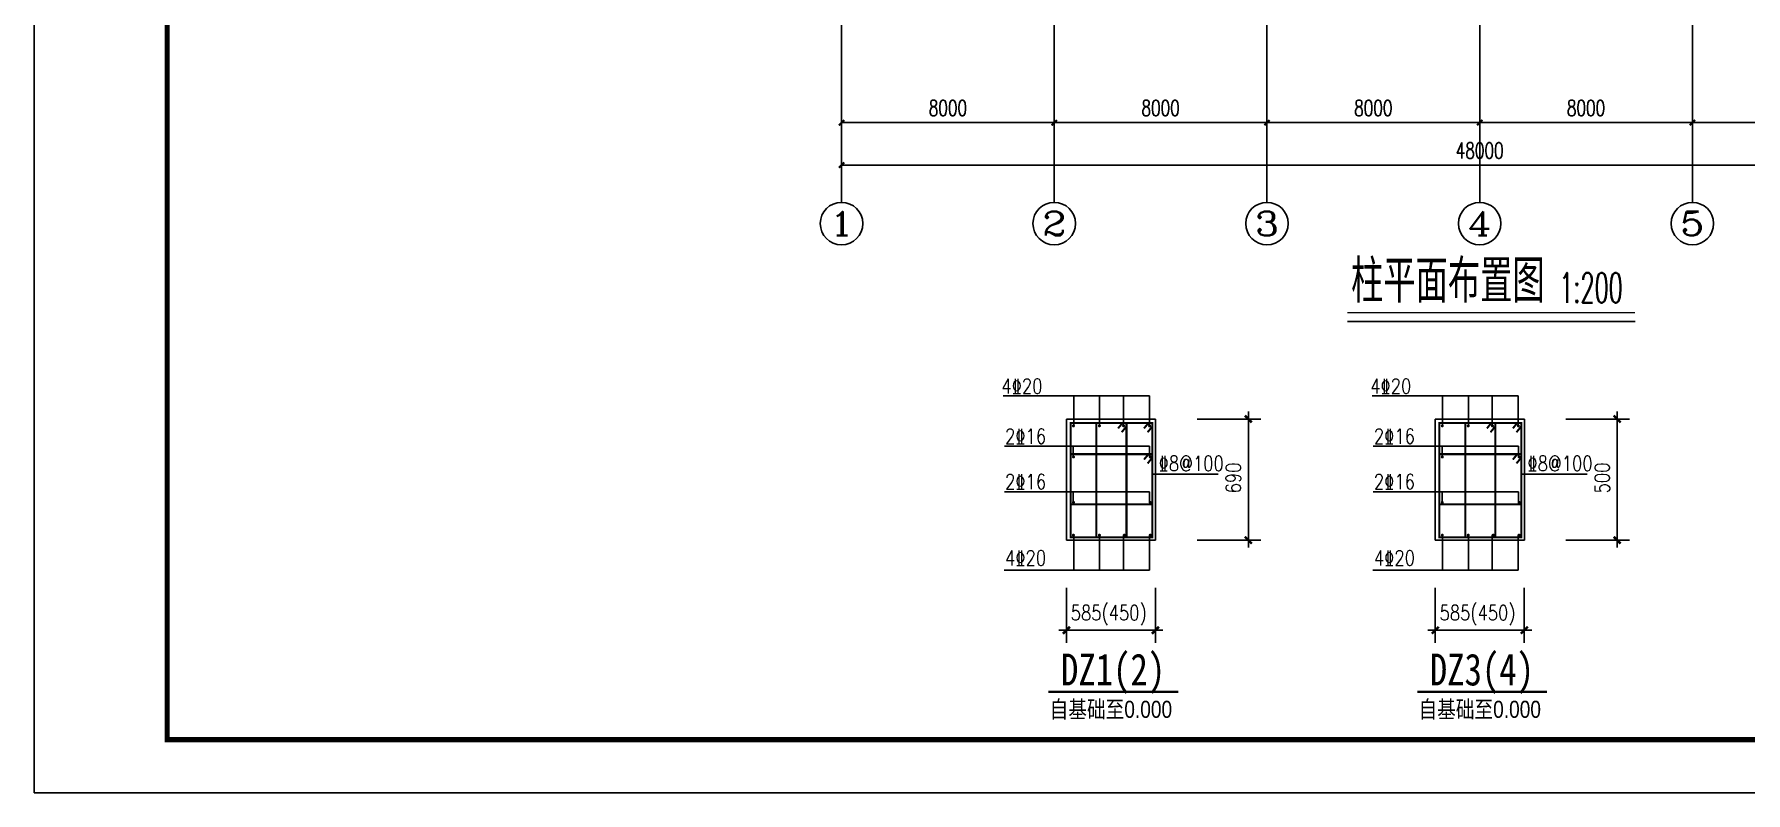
# Model space of a CAD drawing. Extents: x 36360094 to 36697644, y 75306 to 425482.
# Drawn here: x 36360094 to 36424465, y 164032 to 192581 of the extents above; entities that cross this region are included whole.
import ezdxf
from ezdxf.enums import TextEntityAlignment as Align

# ---------------------------------------------------------------- set-up
doc = ezdxf.new("R2010")
doc.units = 0
doc.header["$LTSCALE"] = 1000
doc.header["$MEASUREMENT"] = 0
doc.linetypes.add('ACAD_ISO04W100', pattern=[30.5, 24, -3, 0.5, -3])
doc.linetypes.add('DOTE', pattern=[2.42, 2, -0.2, 0.02, -0.2])
doc.layers.get('0').update_dxf_attribs({"linetype": 'CONTINUOUS'})
doc.layers.get('DEFPOINTS').update_dxf_attribs({"linetype": 'CONTINUOUS'})
for name, color, linetype in [('205', 253, 'CONTINUOUS'), ('AXIS', 3, 'CONTINUOUS'), ('AXIS_TEXT', 7, 'CONTINUOUS'), ('BD', 255, 'CONTINUOUS'), ('DIM_TEXT', 3, 'CONTINUOUS'), ('DOTE', 1, 'ACAD_ISO04W100'), ('OR', 7, 'CONTINUOUS'), ('PUB_HZ', 7, 'CONTINUOUS'), ('PUB_TEXT', 7, 'CONTINUOUS'), ('PUB_TITLE', 4, 'CONTINUOUS'), ('PUB_WZ', 7, 'CONTINUOUS'), ('ZAX1', 3, 'CONTINUOUS'), ('标注、文字', 3, 'CONTINUOUS')]:
    doc.layers.add(name, color=color, linetype=linetype)
doc.styles.add('-ARIAL', font='arial.ttf', dxfattribs={"width": 0.8})
doc.styles.add('-宋体', font='', dxfattribs={"width": 0.8})
doc.styles.add('_HZTXT', font='txt.shx', dxfattribs={"width": 0.8, "bigfont": 'hztxt.shx'})
doc.styles.add('_SIMPLEX', font='SIMPLEX', dxfattribs={"width": 0.8})
doc.styles.add('_TCH_AXIS', font='COMPLEX', dxfattribs={"bigfont": 'GBCBIG'})
doc.styles.add('_TCH_DIM_T3', font='SIMPLEX', dxfattribs={"width": 0.705882, "bigfont": 'GBCBIG'})
doc.styles.add('DIM_FONT', font='SIMPLEX.shx', dxfattribs={"width": 0.8})
doc.styles.get('-宋体').set_extended_font_data('SimSun')
doc.dimstyles.new('_TCH_ARCH&&200', dxfattribs={"dimtxt": 595, "dimasz": 200, "dimexe": 500, "dimexo": 600, "dimgap": 252.5, "dimtad": 1, "dimdec": 0, "dimzin": 0, "dimdsep": 46, "dimtxsty": '_TCH_DIM_T3', "dimblk": 'ARCHTICK', "dimcen": 0.09, "dimclrt": 7, "dimazin": 2, "dimtfac": 1, "dimtdec": 0, "dimtix": 1, "dimtmove": 2, "dimatfit": 3, "dimfxl": 0, "dimtolj": 1, "dimtzin": 0, "dimarcsym": 0})

# ---------------------------------------------------------------- blocks, each defined once
blk = doc.blocks.new('_DIMX')
blk.add_line((-150, 0), (150, 0))
at = {"const_width": 50}
blk.add_lwpolyline([(-70, -70), (70, 70)], dxfattribs=at)
blk = doc.blocks.new('_ArchTick')
at = {"color": 0, "linetype": 'ByBlock', "const_width": 0.4}
blk.add_lwpolyline([(-0.5, -0.5), (0.5, 0.5)], dxfattribs=at)
blk = doc.blocks.new('*D413')
at = {"layer": 'AXIS', "color": 0, "lineweight": -2}
for p, q in [((36390457, 191337), (36390457, 188753)), ((36398457, 191337), (36398457, 188753)), ((36390457, 189253), (36398457, 189253))]:
    blk.add_line(p, q, dxfattribs=at)
at = {"layer": 'DEFPOINTS', "color": 0}
for p in [(36390457, 191937), (36398457, 191937), (36398457, 189253)]:
    blk.add_point(p, dxfattribs=at)
at = {"layer": 'AXIS', "color": 0, "lineweight": -2, "xscale": 200, "yscale": 200, "zscale": 200, "rotation": 180}
blk.add_blockref('_ArchTick', (36390457, 189253), dxfattribs=at)
at = {"layer": 'AXIS', "color": 0, "lineweight": -2, "xscale": 200, "yscale": 200, "zscale": 200}
blk.add_blockref('_ArchTick', (36398457, 189253), dxfattribs=at)
at = {"layer": 'AXIS', "color": 7, "insert": (36394457, 189803), "char_height": 595, "attachment_point": 5, "style": '_TCH_DIM_T3'}
blk.add_mtext('\\A1;8000', dxfattribs=at)
blk = doc.blocks.new('*D414')
at = {"layer": 'AXIS', "color": 0, "lineweight": -2}
for p, q in [((36398457, 191337), (36398457, 188753)), ((36406457, 191337), (36406457, 188753)), ((36398457, 189253), (36406457, 189253))]:
    blk.add_line(p, q, dxfattribs=at)
at = {"layer": 'DEFPOINTS', "color": 0}
for p in [(36398457, 191937), (36406457, 191937), (36406457, 189253)]:
    blk.add_point(p, dxfattribs=at)
at = {"layer": 'AXIS', "color": 0, "lineweight": -2, "xscale": 200, "yscale": 200, "zscale": 200, "rotation": 180}
blk.add_blockref('_ArchTick', (36398457, 189253), dxfattribs=at)
at = {"layer": 'AXIS', "color": 0, "lineweight": -2, "xscale": 200, "yscale": 200, "zscale": 200}
blk.add_blockref('_ArchTick', (36406457, 189253), dxfattribs=at)
at = {"layer": 'AXIS', "color": 7, "insert": (36402457, 189803), "char_height": 595, "attachment_point": 5, "style": '_TCH_DIM_T3'}
blk.add_mtext('\\A1;8000', dxfattribs=at)
blk = doc.blocks.new('*D415')
at = {"layer": 'AXIS', "color": 0, "lineweight": -2}
for p, q in [((36406457, 191337), (36406457, 188753)), ((36414457, 191337), (36414457, 188753)), ((36406457, 189253), (36414457, 189253))]:
    blk.add_line(p, q, dxfattribs=at)
at = {"layer": 'DEFPOINTS', "color": 0}
for p in [(36406457, 191937), (36414457, 191937), (36414457, 189253)]:
    blk.add_point(p, dxfattribs=at)
at = {"layer": 'AXIS', "color": 0, "lineweight": -2, "xscale": 200, "yscale": 200, "zscale": 200, "rotation": 180}
blk.add_blockref('_ArchTick', (36406457, 189253), dxfattribs=at)
at = {"layer": 'AXIS', "color": 0, "lineweight": -2, "xscale": 200, "yscale": 200, "zscale": 200}
blk.add_blockref('_ArchTick', (36414457, 189253), dxfattribs=at)
at = {"layer": 'AXIS', "color": 7, "insert": (36410457, 189803), "char_height": 595, "attachment_point": 5, "style": '_TCH_DIM_T3'}
blk.add_mtext('\\A1;8000', dxfattribs=at)
blk = doc.blocks.new('*D416')
at = {"layer": 'AXIS', "color": 0, "lineweight": -2}
for p, q in [((36414457, 191337), (36414457, 188753)), ((36422457, 191337), (36422457, 188753)), ((36414457, 189253), (36422457, 189253))]:
    blk.add_line(p, q, dxfattribs=at)
at = {"layer": 'DEFPOINTS', "color": 0}
for p in [(36414457, 191937), (36422457, 191937), (36422457, 189253)]:
    blk.add_point(p, dxfattribs=at)
at = {"layer": 'AXIS', "color": 0, "lineweight": -2, "xscale": 200, "yscale": 200, "zscale": 200, "rotation": 180}
blk.add_blockref('_ArchTick', (36414457, 189253), dxfattribs=at)
at = {"layer": 'AXIS', "color": 0, "lineweight": -2, "xscale": 200, "yscale": 200, "zscale": 200}
blk.add_blockref('_ArchTick', (36422457, 189253), dxfattribs=at)
at = {"layer": 'AXIS', "color": 7, "insert": (36418457, 189803), "char_height": 595, "attachment_point": 5, "style": '_TCH_DIM_T3'}
blk.add_mtext('\\A1;8000', dxfattribs=at)
blk = doc.blocks.new('*D417')
at = {"layer": 'AXIS', "color": 0, "lineweight": -2}
for p, q in [((36422457, 191337), (36422457, 188753)), ((36430457, 191337), (36430457, 188753)), ((36422457, 189253), (36430457, 189253))]:
    blk.add_line(p, q, dxfattribs=at)
at = {"layer": 'DEFPOINTS', "color": 0}
for p in [(36422457, 191937), (36430457, 191937), (36430457, 189253)]:
    blk.add_point(p, dxfattribs=at)
at = {"layer": 'AXIS', "color": 0, "lineweight": -2, "xscale": 200, "yscale": 200, "zscale": 200, "rotation": 180}
blk.add_blockref('_ArchTick', (36422457, 189253), dxfattribs=at)
at = {"layer": 'AXIS', "color": 0, "lineweight": -2, "xscale": 200, "yscale": 200, "zscale": 200}
blk.add_blockref('_ArchTick', (36430457, 189253), dxfattribs=at)
at = {"layer": 'AXIS', "color": 7, "insert": (36426457, 189803), "char_height": 595, "attachment_point": 5, "style": '_TCH_DIM_T3'}
blk.add_mtext('\\A1;8000', dxfattribs=at)
blk = doc.blocks.new('*D419')
at = {"layer": 'AXIS', "color": 0, "lineweight": -2}
for p, q in [((36390457, 191337), (36390457, 187153)), ((36438457, 191337), (36438457, 187153)), ((36390457, 187653), (36438457, 187653))]:
    blk.add_line(p, q, dxfattribs=at)
at = {"layer": 'DEFPOINTS', "color": 0}
for p in [(36390457, 191937), (36438457, 191937), (36438457, 187653)]:
    blk.add_point(p, dxfattribs=at)
at = {"layer": 'AXIS', "color": 0, "lineweight": -2, "xscale": 200, "yscale": 200, "zscale": 200, "rotation": 180}
blk.add_blockref('_ArchTick', (36390457, 187653), dxfattribs=at)
at = {"layer": 'AXIS', "color": 0, "lineweight": -2, "xscale": 200, "yscale": 200, "zscale": 200}
blk.add_blockref('_ArchTick', (36438457, 187653), dxfattribs=at)
at = {"layer": 'AXIS', "color": 7, "insert": (36414457, 188203), "char_height": 595, "attachment_point": 5, "style": '_TCH_DIM_T3'}
blk.add_mtext('\\A1;48000', dxfattribs=at)

msp = doc.modelspace()

# ---------------------------------------------------------------- linework, layer by layer
for p, q in [((36398914.6, 178097.3), (36402264.6, 178097.3)), ((36398914.6, 173537.7), (36398914.6, 178097.3)), ((36402264.6, 178097.3), (36402264.6, 173537.7)), ((36412786.6, 178097.3), (36416136.6, 178097.3)), ((36412786.6, 173537.7), (36412786.6, 178097.3)), ((36416136.6, 178097.3), (36416136.6, 173537.7)), ((36402264.6, 173537.7), (36398914.6, 173537.7)), ((36398914.6, 173537.7), (36402264.6, 173537.7)), ((36416136.6, 173537.7), (36412786.6, 173537.7)), ((36412786.6, 173537.7), (36416136.6, 173537.7))]:
    msp.add_line(p, q)
at = {"color": 0, "linetype": 'ByBlock'}
for p, q in [((36403826.1, 178099.2), (36406225.3, 178099.2)), ((36405756.5, 173541.5), (36405756.5, 178097.3)), ((36417698.1, 178099.2), (36420097.2, 178099.2)), ((36419628.5, 173541.5), (36419628.5, 178097.3)), ((36403826.1, 173539.6), (36406225.3, 173539.6)), ((36417698.1, 173539.6), (36420097.2, 173539.6)), ((36398914.1, 171747), (36398914.1, 169681.1)), ((36402264.1, 171747), (36402264.1, 169681.1)), ((36412786.1, 171747), (36412786.1, 169681.1)), ((36416136.1, 171747), (36416136.1, 169681.1)), ((36398916, 170149.9), (36402262.2, 170149.9)), ((36412787.9, 170149.9), (36416134.2, 170149.9))]:
    msp.add_line(p, q, dxfattribs=at)
at = {"const_width": 80}
for points in [[(36400043.4, 177952), (36400043.4, 173643.7)], [(36401176.5, 177952), (36401176.5, 173643.7)], [(36413915.4, 177952), (36413915.4, 173643.7)], [(36415048.4, 177952), (36415048.4, 173643.7)], [(36399068.3, 176778.1), (36402151.6, 176778.1)], [(36412940.3, 176778.1), (36416023.5, 176778.1)], [(36399068.3, 174885.8), (36402151.6, 174885.8)], [(36412940.3, 174885.8), (36416023.5, 174885.8)]]:
    msp.add_lwpolyline(points, dxfattribs=at)
at = {"layer": '205', "const_width": 84.4}
for points in [[(36398235.9, 167833.3), (36403118.8, 167833.3)], [(36412107.8, 167833.3), (36416990.8, 167833.3)]]:
    msp.add_lwpolyline(points, dxfattribs=at)
at = {"layer": 'AXIS'}
for p, q in [((36390456.8, 191937.2), (36390456.8, 186253)), ((36398456.8, 191937.2), (36398456.8, 186253)), ((36406456.8, 191937.2), (36406456.8, 186253)), ((36414456.8, 191937.2), (36414456.8, 186253)), ((36422456.8, 191937.2), (36422456.8, 186253))]:
    msp.add_line(p, q, dxfattribs=at)
for centre in [(36390456.8, 185453), (36398456.8, 185453), (36406456.8, 185453), (36414456.8, 185453), (36422456.8, 185453)]:
    msp.add_circle(centre, 800, dxfattribs=at)
at = {"layer": 'BD'}
for p, q in [((36402145.7, 176024.4), (36404626.9, 176024.4)), ((36416017.7, 176024.4), (36418498.8, 176024.4))]:
    msp.add_line(p, q, dxfattribs=at)
at = {"layer": 'BD', "const_width": 75}
for points in [[(36399068.3, 177952), (36402151.6, 177952), (36402151.6, 173643.7), (36399068.3, 173643.7), (36399068.3, 177952)], [(36412940.3, 177952), (36416023.5, 177952), (36416023.5, 173643.7), (36412940.3, 173643.7), (36412940.3, 177952)]]:
    msp.add_lwpolyline(points, dxfattribs=at)
at = {"layer": 'BD', "const_width": 56.3}
for points in [[(36399151.6, 177840.6, 1), (36399207.9, 177840.6, 1)], [(36400126.7, 177840.6, 1), (36400183, 177840.6, 1)], [(36401036.9, 177840.6, 1), (36401093.2, 177840.6, 1)], [(36402012, 177840.6, 1), (36402068.3, 177840.6, 1)], [(36413023.6, 177840.6, 1), (36413079.8, 177840.6, 1)], [(36413998.7, 177840.6, 1), (36414054.9, 177840.6, 1)], [(36414908.9, 177840.6, 1), (36414965.1, 177840.6, 1)], [(36415884, 177840.6, 1), (36415940.2, 177840.6, 1)], [(36399151.6, 176671.1, 1), (36399207.9, 176671.1, 1)], [(36402039.9, 176671.1, 1), (36402096.1, 176671.1, 1)], [(36413023.6, 176671.1, 1), (36413079.8, 176671.1, 1)], [(36415911.8, 176671.1, 1), (36415968.1, 176671.1, 1)], [(36399151.6, 174960.2, 1), (36399207.9, 174960.2, 1)], [(36402039.9, 174960.2, 1), (36402096.1, 174960.2, 1)], [(36413023.6, 174960.2, 1), (36413079.8, 174960.2, 1)], [(36415911.8, 174960.2, 1), (36415968.1, 174960.2, 1)], [(36399151.6, 173727.2, 1), (36399207.9, 173727.2, 1)], [(36400126.7, 173727.2, 1), (36400183, 173727.2, 1)], [(36401064.8, 173727.2, 1), (36401121, 173727.2, 1)], [(36402039.9, 173727.2, 1), (36402096.1, 173727.2, 1)], [(36413023.6, 173727.2, 1), (36413079.8, 173727.2, 1)], [(36413998.7, 173727.2, 1), (36414054.9, 173727.2, 1)], [(36414936.7, 173727.2, 1), (36414993, 173727.2, 1)], [(36415911.8, 173727.2, 1), (36415968.1, 173727.2, 1)]]:
    msp.add_lwpolyline(points, format="xyb", close=True, dxfattribs=at)
at = {"layer": 'DEFPOINTS', "color": 0, "linetype": 'ByBlock'}
for p in [(36403263.6, 178099.2), (36405756.5, 178099.2), (36417135.6, 178099.2), (36419628.5, 178099.2), (36403263.6, 173539.6), (36417135.6, 173539.6), (36398914.1, 172309.5), (36402264.1, 172309.5), (36412786.1, 172309.5), (36416136.1, 172309.5), (36402264.1, 170149.9), (36416136.1, 170149.9)]:
    msp.add_point(p, dxfattribs=at)
at = {"layer": 'DOTE', "linetype": 'DOTE'}
for p, q in [((36390456.8, 191937.2), (36390456.8, 238196.2)), ((36398456.8, 191937.2), (36398456.8, 238196.2)), ((36406456.8, 191937.2), (36406456.8, 238196.2)), ((36414456.8, 191937.2), (36414456.8, 238196.2)), ((36422456.8, 191937.2), (36422456.8, 238196.2))]:
    msp.add_line(p, q, dxfattribs=at)
at = {"layer": 'OR'}
for p, q in [((36402034.5, 178976.4), (36396541.2, 178976.4)), ((36399189.7, 177868.2), (36399189.7, 178976.4)), ((36400164.8, 177868.2), (36400164.8, 178976.4)), ((36401059.4, 177868.2), (36401059.4, 178976.4)), ((36402034.5, 177868.2), (36402034.5, 178976.4)), ((36415906.5, 178976.4), (36410413.2, 178976.4)), ((36413061.6, 177868.2), (36413061.6, 178976.4)), ((36414036.8, 177868.2), (36414036.8, 178976.4)), ((36414931.3, 177868.2), (36414931.3, 178976.4)), ((36415906.5, 177868.2), (36415906.5, 178976.4)), ((36399189.7, 172415.4), (36399189.7, 173739.3)), ((36400164.8, 172415.4), (36400164.8, 173739.3)), ((36401059.4, 172415.4), (36401059.4, 173739.3)), ((36402034.5, 172415.4), (36402034.5, 173739.3)), ((36413061.6, 172415.4), (36413061.6, 173739.3)), ((36414036.8, 172415.4), (36414036.8, 173739.3)), ((36414931.3, 172415.4), (36414931.3, 173739.3)), ((36415906.5, 172415.4), (36415906.5, 173739.3)), ((36402034.5, 172415.4), (36396570.8, 172415.4)), ((36415906.5, 172415.4), (36410442.8, 172415.4))]:
    msp.add_line(p, q, dxfattribs=at)
at = {"layer": 'OR', "const_width": 75}
for points in [[(36401032.3, 177958.5), (36400856.9, 177745.1)], [(36401167.8, 177814), (36400992.4, 177600.6)], [(36402007.4, 177958.5), (36401832, 177745.1)], [(36402142.9, 177814), (36401967.5, 177600.6)], [(36414904.2, 177958.5), (36414728.9, 177745.1)], [(36415039.8, 177814), (36414864.4, 177600.6)], [(36415879.4, 177958.5), (36415704, 177745.1)], [(36416014.9, 177814), (36415839.5, 177600.6)], [(36402007.4, 176784.6), (36401832, 176571.2)], [(36402142.9, 176640.1), (36401967.5, 176426.8)], [(36415879.4, 176784.6), (36415704, 176571.2)], [(36416014.9, 176640.1), (36415839.5, 176426.8)]]:
    msp.add_lwpolyline(points, dxfattribs=at)
at = {"layer": 'PUB_TITLE'}
msp.add_lwpolyline([(36360094.2, 164031.7), (36478894.2, 164031.7), (36478894.2, 248031.7), (36360094.2, 248031.7)], close=True, dxfattribs=at)
at = {"layer": 'PUB_TITLE', "const_width": 200}
msp.add_lwpolyline([(36365094.2, 166031.7), (36476894.2, 166031.7), (36476894.2, 246031.7), (36365094.2, 246031.7)], close=True, dxfattribs=at)
at = {"layer": 'ZAX1'}
for p, q in [((36402039.9, 177071.6), (36396584.6, 177071.6)), ((36399169.5, 176671.1), (36399169.5, 177071.6)), ((36402039.9, 176671.1), (36402039.9, 177071.6)), ((36415911.8, 177071.6), (36410456.6, 177071.6)), ((36413041.5, 176671.1), (36413041.5, 177071.6)), ((36415911.8, 176671.1), (36415911.8, 177071.6)), ((36402039.9, 175360.7), (36396584.6, 175360.7)), ((36399169.5, 174960.2), (36399169.5, 175360.7)), ((36402039.9, 174960.2), (36402039.9, 175360.7)), ((36415911.8, 175360.7), (36410456.6, 175360.7)), ((36413041.5, 174960.2), (36413041.5, 175360.7)), ((36415911.8, 174960.2), (36415911.8, 175360.7))]:
    msp.add_line(p, q, dxfattribs=at)
at = {"layer": '标注、文字'}
msp.add_line((36409484.6, 181764.6), (36420303, 181764.6), dxfattribs=at)
at = {"layer": '标注、文字', "const_width": 50}
msp.add_lwpolyline([(36409484.6, 182102.9), (36420303, 182102.9)], dxfattribs=at)

# ---------------------------------------------------------------- block references
at = {"color": 0, "linetype": 'ByBlock', "xscale": 1.875, "yscale": 1.875, "zscale": 1.875}
for p, rotation in [((36405756.5, 178099.2), 90), ((36419628.5, 178099.2), 90), ((36405756.5, 173539.6), 270), ((36419628.5, 173539.6), 270), ((36398914.1, 170149.9), 180), ((36412786.1, 170149.9), 180)]:
    msp.add_blockref('_DIMX', p, dxfattribs=dict(at, rotation=rotation))
for p in [(36402264.1, 170149.9), (36416136.1, 170149.9)]:
    msp.add_blockref('_DIMX', p, dxfattribs=at)

# ---------------------------------------------------------------- texts
at = {"color": 7, "linetype": 'ByBlock', "char_height": 562.5, "attachment_point": 5, "rotation": 90, "style": 'DIM_FONT'}
for s, insert in [('690', (36405194, 175879.5)), ('500', (36419066, 175879.5))]:
    msp.add_mtext(s, dxfattribs=dict(at, insert=insert))
at = {"color": 7, "linetype": 'ByBlock', "char_height": 562.5, "attachment_point": 5, "style": 'DIM_FONT'}
for insert in [(36400505, 170712.4), (36414377, 170712.4)]:
    msp.add_mtext('585(450)', dxfattribs=dict(at, insert=insert))
at = {"layer": 'AXIS_TEXT', "style": '_TCH_AXIS'}
for s, width, p, p2 in [('1', 2.333333, (36390004.3, 185000.5), (36390909.4, 185000.5)), ('2', 1.5, (36398004.3, 185000.5), (36398909.4, 185000.5)), ('3', 1.5, (36406004.3, 185000.5), (36406909.4, 185000.5)), ('4', 1.3125, (36414004.3, 185000.5), (36414909.4, 185000.5)), ('5', 1.5, (36422004.3, 185000.5), (36422909.4, 185000.5))]:
    msp.add_text(s, height=905.1, dxfattribs=dict(at, width=width)).set_placement(p, p2, align=Align.FIT)
at = {"layer": 'DIM_TEXT'}
for s, height, style, width, p in [('柱平面布置图', 1618.98, '_HZTXT', 0.75, (36409618.5, 182476.2)), ('1:200', 1125, '_SIMPLEX', 0.55, (36417452, 182476.2))]:
    msp.add_text(s, height=height, dxfattribs=dict(at, style=style, width=width)).set_placement(p)
at = {"layer": 'PUB_HZ', "style": '-ARIAL', "width": 0.8}
for p in [(36400586.8, 167186.2), (36414458.8, 167186.2)]:
    msp.add_text('自基础至0.000', height=643.2, dxfattribs=at).set_placement(p, align=Align.MIDDLE)
at = {"layer": 'PUB_TEXT', "style": '_HZTXT', "width": 0.8}
for s, p in [('4%%13220', (36396469.4, 179054.7)), ('4%%13220', (36410341.4, 179054.7)), ('2%%13216', (36396607, 177170.8)), ('2%%13216', (36410478.9, 177170.8)), ('%%1328@100', (36402381.3, 176146.8)), ('%%1328@100', (36416253.3, 176146.8)), ('2%%13216', (36396607, 175459.9)), ('2%%13216', (36410478.9, 175459.9)), ('4%%13220', (36396607, 172589)), ('4%%13220', (36410478.9, 172589))]:
    msp.add_text(s, height=562.5, dxfattribs=at).set_placement(p)
at = {"layer": 'PUB_WZ', "style": '-宋体', "width": 0.8}
for s, p in [('DZ1(2)', (36398709.7, 168071.4)), ('DZ3(4)', (36412581.7, 168071.4))]:
    msp.add_text(s, height=1200, dxfattribs=at).set_placement(p)

# ---------------------------------------------------------------- dimensions: what is measured, and where the dimension line sits
at = {"layer": 'AXIS'}
for p1, p2, distance, picture, middle in [((36390456.8, 191937.2), (36398456.8, 191937.2), -2684.2, '*D413', (36394456.8, 189803)), ((36390456.8, 191937.2), (36438456.8, 191937.2), -4284.2, '*D419', (36414456.8, 188203)), ((36398456.8, 191937.2), (36406456.8, 191937.2), -2684.2, '*D414', (36402456.8, 189803)), ((36406456.8, 191937.2), (36414456.8, 191937.2), -2684.2, '*D415', (36410456.8, 189803)), ((36414456.8, 191937.2), (36422456.8, 191937.2), -2684.2, '*D416', (36418456.8, 189803)), ((36422456.8, 191937.2), (36430456.8, 191937.2), -2684.2, '*D417', (36426456.8, 189803))]:
    dim = msp.add_aligned_dim(p1=p1, p2=p2, distance=distance, dimstyle='_TCH_ARCH&&200', dxfattribs=at)
    dim.commit()
    dim.dimension.update_dxf_attribs({"geometry": picture, "text_midpoint": middle})

doc.saveas('drawing.dxf')
